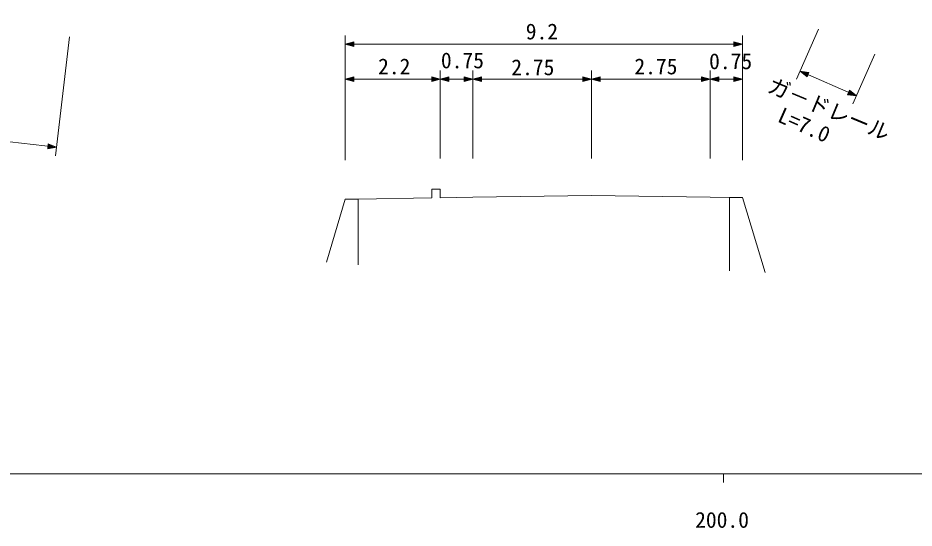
# Model space of a CAD drawing. Units: millimetres, scale not verified, with parts at other scales. Extents: x 40000 to 680000, y 20000 to 380000.
# Drawn here: x 186323 to 290077, y 198715 to 257744 of the extents above; entities that cross this region are included whole.
import ezdxf
from ezdxf.enums import TextEntityAlignment as Align

# ---------------------------------------------------------------- set-up
doc = ezdxf.new("R2010")
doc.units = ezdxf.units.MM
doc.header["$LTSCALE"] = 1000
for name, color, linetype, lineweight in [('M-BGD', 7, 'Continuous', 13), ('M-STR-HTXT', 7, 'Continuous', 13), ('M-TTL-BAND', 7, 'Continuous', 13)]:
    doc.layers.add(name, color=color, linetype=linetype, lineweight=lineweight)
doc.styles.add('ＭＳ ゴシック', font='')
doc.styles.get('ＭＳ ゴシック').set_extended_font_data('MS Gothic')

msp = doc.modelspace()

# ---------------------------------------------------------------- linework, layer by layer
at = {"layer": 'M-BGD'}
for p, q in [((235226, 237941), (234226, 237941)), ((234226, 237941), (234226, 236941)), ((235226, 236941), (235226, 237941)), ((224226, 236771), (222037, 229477)), ((225726, 236771), (224226, 236771)), ((234226, 236941), (225726, 236771)), ((225726, 236771), (225726, 229174)), ((238976, 236997), (235226, 236941)), ((252726, 237203), (238976, 236997)), ((266476, 236997), (252726, 237203)), ((268726, 236963), (266476, 236997)), ((270226, 236963), (268726, 236963)), ((268726, 236963), (268726, 228480)), ((272831, 228279), (270226, 236963))]:
    msp.add_line(p, q, dxfattribs=at)
at = {"layer": 'M-STR-HTXT'}
for p, q in [((62466, 257744), (190801, 242775)), ((279020, 256439), (276475, 250673)), ((190685, 241782), (192294, 255569)), ((224226, 241268), (224226, 255710)), ((270226, 255710), (270226, 241268)), ((224226, 254710), (225226, 254990)), ((224226, 254710), (270226, 254710)), ((225226, 254430), (224226, 254710)), ((224506, 254710), (225186, 254910)), ((225186, 254510), (224506, 254710)), ((224666, 254710), (225146, 254830)), ((225146, 254590), (224666, 254710)), ((224906, 254710), (225106, 254750)), ((225106, 254670), (224906, 254710)), ((225106, 254750), (225106, 254670)), ((225146, 254830), (225146, 254590)), ((225186, 254910), (225186, 254510)), ((225226, 254990), (225226, 254430)), ((269226, 254430), (269226, 254990)), ((269226, 254990), (270226, 254710)), ((270226, 254710), (269226, 254430)), ((269266, 254510), (269266, 254910)), ((269266, 254910), (269946, 254710)), ((269946, 254710), (269266, 254510)), ((269306, 254590), (269306, 254830)), ((269306, 254830), (269786, 254710)), ((269786, 254710), (269306, 254590)), ((269346, 254670), (269346, 254750)), ((269346, 254750), (269546, 254710)), ((269546, 254710), (269346, 254670)), ((282993, 247798), (285537, 253564)), ((235226, 251667), (235226, 241470)), ((238976, 251667), (238976, 241470)), ((252726, 251667), (252726, 241470)), ((266476, 251667), (266476, 241470)), ((276879, 251587), (283396, 248713)), ((276879, 251587), (277907, 251440)), ((277681, 250928), (276879, 251587)), ((277135, 251474), (277838, 251383)), ((277677, 251017), (277135, 251474)), ((277282, 251410), (277769, 251326)), ((277672, 251106), (277282, 251410)), ((277501, 251313), (277700, 251269)), ((277668, 251196), (277501, 251313)), ((277700, 251269), (277668, 251196)), ((277769, 251326), (277672, 251106)), ((277838, 251383), (277677, 251017)), ((277907, 251440), (277681, 250928)), ((224226, 250667), (225226, 250947)), ((224226, 250667), (235226, 250667)), ((225226, 250387), (224226, 250667)), ((224506, 250667), (225186, 250867)), ((225186, 250467), (224506, 250667)), ((224666, 250667), (225146, 250787)), ((225146, 250547), (224666, 250667)), ((224906, 250667), (225106, 250707)), ((225106, 250627), (224906, 250667)), ((225106, 250707), (225106, 250627)), ((225146, 250787), (225146, 250547)), ((225186, 250867), (225186, 250467)), ((225226, 250947), (225226, 250387)), ((234226, 250387), (234226, 250947)), ((234226, 250947), (235226, 250667)), ((235226, 250667), (234226, 250387)), ((234266, 250467), (234266, 250867)), ((234266, 250867), (234946, 250667)), ((234946, 250667), (234266, 250467)), ((234306, 250547), (234306, 250787)), ((234306, 250787), (234786, 250667)), ((234786, 250667), (234306, 250547)), ((234346, 250627), (234346, 250707)), ((234346, 250707), (234546, 250667)), ((234546, 250667), (234346, 250627)), ((235226, 250667), (236226, 250947)), ((235226, 250667), (238976, 250667)), ((236226, 250387), (235226, 250667)), ((235506, 250667), (236186, 250867)), ((236186, 250467), (235506, 250667)), ((235666, 250667), (236146, 250787)), ((236146, 250547), (235666, 250667)), ((235906, 250667), (236106, 250707)), ((236106, 250627), (235906, 250667)), ((236106, 250707), (236106, 250627)), ((236146, 250787), (236146, 250547)), ((236186, 250867), (236186, 250467)), ((236226, 250947), (236226, 250387)), ((237976, 250387), (237976, 250947)), ((237976, 250947), (238976, 250667)), ((238976, 250667), (237976, 250387)), ((238016, 250467), (238016, 250867)), ((238016, 250867), (238696, 250667)), ((238696, 250667), (238016, 250467)), ((238056, 250547), (238056, 250787)), ((238056, 250787), (238536, 250667)), ((238536, 250667), (238056, 250547)), ((238096, 250627), (238096, 250707)), ((238096, 250707), (238296, 250667)), ((238296, 250667), (238096, 250627)), ((238976, 250667), (239976, 250947)), ((238976, 250667), (252726, 250667)), ((239976, 250387), (238976, 250667)), ((239256, 250667), (239936, 250867)), ((239936, 250467), (239256, 250667)), ((239416, 250667), (239896, 250787)), ((239896, 250547), (239416, 250667)), ((239656, 250667), (239856, 250707)), ((239856, 250627), (239656, 250667)), ((239856, 250707), (239856, 250627)), ((239896, 250787), (239896, 250547)), ((239936, 250867), (239936, 250467)), ((239976, 250947), (239976, 250387)), ((251726, 250387), (251726, 250947)), ((251726, 250947), (252726, 250667)), ((252726, 250667), (251726, 250387)), ((251766, 250467), (251766, 250867)), ((251766, 250867), (252446, 250667)), ((252446, 250667), (251766, 250467)), ((251806, 250547), (251806, 250787)), ((251806, 250787), (252286, 250667)), ((252286, 250667), (251806, 250547)), ((251846, 250627), (251846, 250707)), ((251846, 250707), (252046, 250667)), ((252046, 250667), (251846, 250627)), ((252726, 250667), (253726, 250947)), ((252726, 250667), (266476, 250667)), ((253726, 250387), (252726, 250667)), ((253006, 250667), (253686, 250867)), ((253686, 250467), (253006, 250667)), ((253166, 250667), (253646, 250787)), ((253646, 250547), (253166, 250667)), ((253406, 250667), (253606, 250707)), ((253606, 250627), (253406, 250667)), ((253606, 250707), (253606, 250627)), ((253646, 250787), (253646, 250547)), ((253686, 250867), (253686, 250467)), ((253726, 250947), (253726, 250387)), ((265476, 250387), (265476, 250947)), ((265476, 250947), (266476, 250667)), ((266476, 250667), (265476, 250387)), ((265516, 250467), (265516, 250867)), ((265516, 250867), (266196, 250667)), ((266196, 250667), (265516, 250467)), ((265556, 250547), (265556, 250787)), ((265556, 250787), (266036, 250667)), ((266036, 250667), (265556, 250547)), ((265596, 250627), (265596, 250707)), ((265596, 250707), (265796, 250667)), ((265796, 250667), (265596, 250627)), ((266476, 250667), (267476, 250947)), ((266476, 250667), (270226, 250667)), ((267476, 250387), (266476, 250667)), ((266756, 250667), (267436, 250867)), ((267436, 250467), (266756, 250667)), ((266916, 250667), (267396, 250787)), ((267396, 250547), (266916, 250667)), ((267156, 250667), (267356, 250707)), ((267356, 250627), (267156, 250667)), ((267356, 250707), (267356, 250627)), ((267396, 250787), (267396, 250547)), ((267436, 250867), (267436, 250467)), ((267476, 250947), (267476, 250387)), ((269226, 250387), (269226, 250947)), ((269226, 250947), (270226, 250667)), ((270226, 250667), (269226, 250387)), ((269266, 250467), (269266, 250867)), ((269266, 250867), (269946, 250667)), ((269946, 250667), (269266, 250467)), ((269306, 250547), (269306, 250787)), ((269306, 250787), (269786, 250667)), ((269786, 250667), (269306, 250547)), ((269346, 250627), (269346, 250707)), ((269346, 250707), (269546, 250667)), ((269546, 250667), (269346, 250627)), ((282368, 248860), (282594, 249372)), ((282437, 248917), (282599, 249283)), ((282506, 248974), (282603, 249194)), ((282575, 249031), (282607, 249104)), ((282774, 248987), (282575, 249031)), ((282594, 249372), (283396, 248713)), ((282599, 249283), (283140, 248826)), ((282603, 249194), (282994, 248890)), ((282607, 249104), (282774, 248987)), ((283396, 248713), (282368, 248860)), ((283140, 248826), (282437, 248917)), ((282994, 248890), (282506, 248974)), ((189775, 242613), (189840, 243169)), ((189824, 242688), (189871, 243085)), ((190523, 242808), (189824, 242688)), ((189840, 243169), (190801, 242775)), ((189871, 243085), (190523, 242808)), ((189873, 242763), (189901, 243001)), ((190364, 242826), (189873, 242763)), ((189901, 243001), (190364, 242826)), ((189922, 242838), (189932, 242917)), ((190126, 242854), (189922, 242838)), ((189932, 242917), (190126, 242854)), ((190801, 242775), (189775, 242613))]:
    msp.add_line(p, q, dxfattribs=at)
at = {"layer": 'M-TTL-BAND'}
for p, q in [((40000, 205000), (579000, 205000)), ((268000, 205000), (268000, 204000))]:
    msp.add_line(p, q, dxfattribs=at)

# ---------------------------------------------------------------- texts
at = {"layer": 'M-STR-HTXT', "style": 'ＭＳ ゴシック'}
for s, p in [('9.2', (245119, 254710)), ('0.75', (235294, 251367)), ('0.75', (266344, 251267)), ('2.2', (228019, 250667)), ('2.75', (243444, 250567)), ('2.75', (257694, 250667))]:
    msp.add_text(s, height=1833, dxfattribs=at).set_placement(p, align=Align.BOTTOM_LEFT)
for s, rotation, p in [('ガ－ドレール', 337.405, (272752, 248737)), ('L=7.0', 336.005, (273921, 245287))]:
    msp.add_text(s, height=1833, rotation=rotation, dxfattribs=at).set_placement(p, align=Align.BOTTOM_LEFT)
at = {"layer": 'M-TTL-BAND', "style": 'ＭＳ ゴシック'}
msp.add_text('200.0', height=1833, dxfattribs=at).set_placement((267844, 198195), align=Align.BOTTOM_CENTER)

doc.saveas('drawing.dxf')
